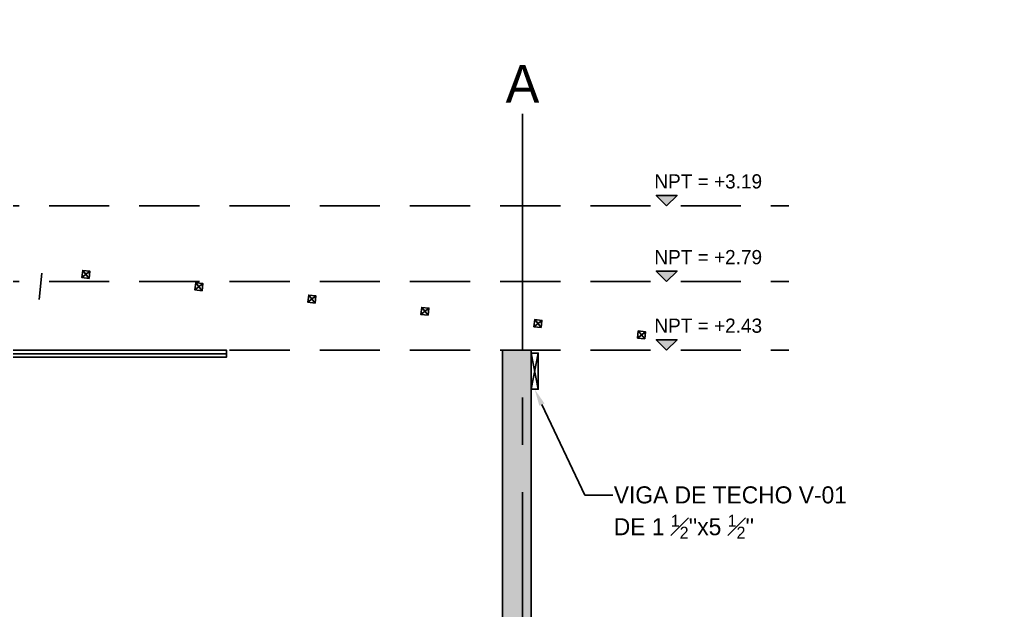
# Model space of a CAD drawing. Header units: millimetres. Extents: x 19438 to 19711, y 4351 to 4752.
# Drawn here: x 19481.28 to 19486.47, y 4505.8 to 4508.92 of the extents above; entities that cross this region are included whole.
import ezdxf
from ezdxf import colors
from ezdxf.entities.mleader import LeaderData, LeaderLine
from ezdxf.enums import TextEntityAlignment as Align
from ezdxf.math import Vec2, Vec3

# ---------------------------------------------------------------- set-up
doc = ezdxf.new("R2010")
doc.units = ezdxf.units.MM
doc.set_wipeout_variables(frame=1)
doc.linetypes.add('CENTER', pattern=[2, 1.25, -0.25, 0.25, -0.25])
doc.linetypes.add('HIDDEN2', pattern=[4.762499999999999, 3.175, -1.5875])
for name, color, linetype in [('0 @ 0.5', 7, 'Continuous'), ('ALFAJIA', 3, 'Continuous'), ('CLAVADORES', 1, 'Continuous'), ('cotas', 1, 'Continuous'), ('cotas @ 500', 1, 'Continuous'), ('EJES', 2, 'CENTER'), ('EJES @ 0.5', 2, 'CENTER'), ('NIVELES', 2, 'Continuous'), ('NIVELES @ 0.5', 2, 'Continuous'), ('PANELES PARED', 2, 'Continuous'), ('PILOTES', 2, 'Continuous'), ('PZA', 3, 'Continuous')]:
    doc.layers.add(name, color=color, linetype=linetype)
doc.styles.add('century gothic', font='GOTHIC.TTF')
doc.styles.add('century gothic smc', font='GOTHIC.TTF')
doc.styles.add('COTAS SMC', font='GOTHIC.TTF')
doc.styles.add('NOTAS', font='GOTHIC.TTF')
doc.styles.get("Standard").update_dxf_attribs({"font": 'arial.ttf'})
doc.dimstyles.new('ANOTATIVE 100 SMCONSTRUCCIONES', dxfattribs={"dimscale": 0, "dimtxt": 0.18, "dimasz": 0.15, "dimexe": 0.18, "dimexo": 0.09, "dimgap": 0.1, "dimtad": 1, "dimzin": 0, "dimdsep": 46, "dimtxsty": 'century gothic', "dimblk1": 'FLECHA1', "dimblk2": 'FLECHA1', "dimsah": 1, "dimcen": 0.18, "dimdle": 0.075, "dimclrd": 1, "dimclre": 1, "dimclrt": 2, "dimaunit": 1, "dimadec": 0, "dimazin": 0, "dimtfac": 0.7499999999999999, "dimtix": 1, "dimtmove": 2, "dimatfit": 3, "dimfxl": 0.09, "dimtvp": 1.5, "dimtfill": 1, "dimtolj": 1, "dimtzin": 0, "dimarcsym": 0})
doc.dimstyles.new('PIES SMCONSTRUCCIONES', dxfattribs={"dimscale": 0, "dimtxt": 0.18, "dimasz": 0.2, "dimexe": 0.18, "dimexo": 0, "dimgap": 0.1, "dimtad": 1, "dimdec": 0, "dimlfac": 39.3700787, "dimzin": 0, "dimdsep": 46, "dimlunit": 4, "dimtxsty": 'COTAS SMC', "dimblk1": 'FLECHA1', "dimblk2": 'FLECHA1', "dimsah": 1, "dimcen": 0.2, "dimdle": 0.075, "dimclrd": 1, "dimclre": 1, "dimclrt": 2, "dimaunit": 1, "dimadec": 0, "dimazin": 0, "dimtfac": 0.75, "dimtdec": 0, "dimtix": 1, "dimtmove": 2, "dimatfit": 3, "dimfxl": 0.09, "dimtvp": 1.5, "dimtfill": 1, "dimtolj": 1, "dimtzin": 0, "dimarcsym": 0})

# ---------------------------------------------------------------- blocks, each defined once
blk = doc.blocks.new('FLECHA1')
at = {"color": 4}
blk.add_line((-0.2461764230280465, -0.2480808452037593), (0.2480808452037602, 0.25), dxfattribs=at)
at = {"color": 1}
blk.add_line((-1, 0), (0.4961616904075186, 0), dxfattribs=at)
blk = doc.blocks.new('*D405')
at = {"layer": 'cotas', "color": 1, "lineweight": -2, "transparency": 16777216}
for p, q in [((19614.32603827352, 4625.844823780141), (19614.32603827352, 4700.844823780141)), ((19570.98360808013, 4550.844823780141), (19524.32603827352, 4550.844823780141)), ((19614.32603827352, 4548.429823780133), (19614.32603827352, 4550.844823780141)), ((19570.53385970888, 4548.429823780133), (19524.32603827352, 4548.429823780133)), ((19614.32603827352, 4473.429823780133), (19614.32603827352, 4398.429823780133))]:
    blk.add_line(p, q, dxfattribs=at)
at = {"layer": 'Defpoints', "color": 0, "transparency": 16777216}
for p in [(19614.32603827352, 4550.844823780141), (19615.98360808013, 4550.844823780141), (19615.53385970888, 4548.429823780133)]:
    blk.add_point(p, dxfattribs=at)
at = {"layer": 'cotas', "color": 1, "lineweight": -2, "transparency": 16777216, "xscale": 75, "yscale": 75, "zscale": 75}
for p, rotation in [((19614.32603827352, 4550.844823780141), 270), ((19614.32603827352, 4548.429823780133), 90)]:
    blk.add_blockref('FLECHA1', p, dxfattribs=dict(at, rotation=rotation))
at = {"layer": 'cotas', "color": 2, "transparency": 16777216, "insert": (19517.33759503763, 4549.637323780141), "char_height": 90, "attachment_point": 5, "rotation": 90, "style": 'century gothic', "bg_fill": 3, "box_fill_scale": 1.1, "bg_fill_color": 256, "bg_fill_true_color": 13158600, "bg_fill_transparency": 0}
blk.add_mtext('\\A1;2.42', dxfattribs=at)
blk = doc.blocks.new('*D460')
at = {"layer": 'cotas', "color": 1, "lineweight": -2, "transparency": 16777216}
for p, q in [((19620.01280604143, 4651.753346359425), (19620.01280604143, 4751.753346359425)), ((19620.41684630451, 4551.753346359425), (19530.01280604143, 4551.753346359425)), ((19620.01280604143, 4550.533346359425), (19620.01280604143, 4551.753346359425)), ((19620.41684630451, 4550.533346359425), (19530.01280604143, 4550.533346359425)), ((19620.01280604143, 4450.533346359425), (19620.01280604143, 4350.533346359425))]:
    blk.add_line(p, q, dxfattribs=at)
at = {"layer": 'Defpoints', "color": 0, "transparency": 16777216}
for p in [(19620.01280604143, 4551.753346359425), (19620.41684630451, 4551.753346359425), (19620.41684630451, 4550.533346359425)]:
    blk.add_point(p, dxfattribs=at)
at = {"layer": 'cotas', "color": 1, "lineweight": -2, "transparency": 16777216, "xscale": 100, "yscale": 100, "zscale": 100}
for p, rotation in [((19620.01280604143, 4551.753346359425), 270), ((19620.01280604143, 4550.533346359425), 90)]:
    blk.add_blockref('FLECHA1', p, dxfattribs=dict(at, rotation=rotation))
at = {"layer": 'cotas', "color": 2, "transparency": 16777216, "insert": (19523.88092296869, 4551.143346359429), "char_height": 90, "attachment_point": 5, "rotation": 90, "style": 'COTAS SMC', "bg_fill": 3, "box_fill_scale": 1.1, "bg_fill_color": 256, "bg_fill_true_color": 13158600, "bg_fill_transparency": 0}
blk.add_mtext("\\A1;4'", dxfattribs=at)
blk = doc.blocks.new('ejes')
at = {"color": 2, "linetype": 'Continuous'}
blk.add_wipeout([(-0.10885833912255882, 0.2751808892279074), (-0.06464980434288278, 0.29101139915608476), (-0.005711029194453245, 0.300136696395765), (0.05970395491829775, 0.2965109957521793), (0.09500801823759654, 0.28842404935014876), (0.15965652159929147, 0.2608636369091606), (0.1830838827680603, 0.24595704011170016), (0.2147777183097551, 0.22027423450675432), (0.24056337161264335, 0.1931046389480563), (0.2710496140131802, 0.1492704662609412), (0.2710496140131802, 0.1492704662609412), (0.29228597416654867, 0.10349661091159568), (0.3035963827602567, 0.06453264762232458), (0.30888575337872337, 0.031590563045716946), (0.3104933718217751, 0.0005746537607657087), (0.30919658479261525, -0.02728913207132566), (0.3091965847926153, -0.027289132071325883), (0.30027717569611284, -0.0770484549899001), (0.28805813743323505, -0.1132576829940053), (0.2790146382960884, -0.13320250965297142), (0.2587652247446024, -0.1678328491785554), (0.23815255433130994, -0.194800105660912), (0.21862924531649156, -0.2154796407223022), (0.19017272246719988, -0.2396654989023948), (0.15896394569952457, -0.2601099999731793), (0.1254178428129261, -0.27653970163673736), (0.08946861941709108, -0.28884357349388057), (0.046069088719026464, -0.2973084917295474), (0.010493371821857445, -0.29942534623915185), (-0.03664847771865216, -0.2956982711275044), (-0.06874736660458744, -0.28877099658425376), (-0.0973554240182596, -0.2793693357010323), (-0.14436554688920247, -0.2563664198253622), (-0.17090185904150568, -0.238372558443055), (-0.19217854979089546, -0.22061325773022133), (-0.2151888527146943, -0.1970804335205486), (-0.2151888527146943, -0.1970804335205486), (-0.25671125873123124, -0.13581334208541496), (-0.27162633441797895, -0.10144726227250095), (-0.27162633441797895, -0.1014472622725009), (-0.2874593248044241, -0.03441378108673088), (-0.2895066281780601, 0.0005746537607657087), (-0.28743799677751636, 0.035744237273435564), (-0.28132343942398635, 0.07016595116394753), (-0.2728826094345143, 0.09905334814152555), (-0.25831386758751196, 0.13377626051182734), (-0.23398166203419438, 0.1744480497160782), (-0.2156626263937377, 0.19768747544179777), (-0.19701991083710613, 0.21722699628226172), (-0.17515748088194505, 0.23623067615421467), (-0.1543538376347675, 0.2512246039588738), (-0.1259321932359468, 0.2677601047093707), (-0.1259321932359468, 0.2677601047093707), (-0.11819097696290187, 0.27157343305283743)], dxfattribs=at)
at = {"layer": 'EJES', "color": 3}
blk.add_attdef('EJES', text='', height=0.3, dxfattribs=at).set_placement((0.01049337175209075, -0.1740267672867049), align=Align.CENTER)
blk = doc.blocks.new('IKK')
at = {"layer": 'PANELES PARED', "color": 250}
for points in [[(19489.22747911503, 4507.096282387036), (19489.22747911503, 4507.134282387036), (19486.10127911503, 4507.134282387036), (19486.10127911503, 4507.096282387036)], [(19486.3939680039, 4504.772282387036), (19486.4319680039, 4504.772282387036), (19486.4319680039, 4507.096282387037), (19486.3939680039, 4507.096282387037)], [(19486.73865689279, 4504.772282387035), (19486.77665689279, 4504.772282387035), (19486.77665689279, 4507.096282387036), (19486.73865689279, 4507.096282387036)], [(19487.08334578168, 4504.772282387036), (19487.12134578168, 4504.772282387036), (19487.12134578168, 4507.096282387037), (19487.08334578168, 4507.096282387037)], [(19487.42803467057, 4504.772282387036), (19487.46603467058, 4504.772282387036), (19487.46603467058, 4507.096282387037), (19487.42803467057, 4507.096282387037)], [(19487.77272355946, 4504.772282387036), (19487.81072355947, 4504.772282387036), (19487.81072355947, 4507.096282387037), (19487.77272355946, 4507.096282387037)], [(19488.11741244836, 4504.77228238703), (19488.15541244836, 4504.77228238703), (19488.15541244836, 4507.09628238703), (19488.11741244836, 4507.09628238703)], [(19488.46210133725, 4504.772282387036), (19488.50010133725, 4504.772282387036), (19488.50010133725, 4507.096282387037), (19488.46210133725, 4507.096282387037)], [(19488.80679022614, 4504.772282387035), (19488.84479022614, 4504.772282387035), (19488.84479022614, 4507.096282387036), (19488.80679022614, 4507.096282387036)], [(19489.15147911503, 4504.772282387035), (19489.18947911503, 4504.772282387035), (19489.18947911503, 4507.096282387036), (19489.15147911503, 4507.096282387036)], [(19489.18947911503, 4504.772282387035), (19489.22747911503, 4504.772282387035), (19489.22747911503, 4507.096282387036), (19489.18947911503, 4507.096282387036)], [(19486.3939680039, 4506.493582387034), (19486.3939680039, 4506.531582387034), (19486.10127911503, 4506.531582387034), (19486.10127911503, 4506.493582387034)], [(19486.73865689279, 4506.493582387034), (19486.73865689279, 4506.531582387034), (19486.4319680039, 4506.531582387034), (19486.4319680039, 4506.493582387034)], [(19487.08334578168, 4506.493582387034), (19487.08334578168, 4506.531582387034), (19486.77665689279, 4506.531582387034), (19486.77665689279, 4506.493582387034)], [(19487.42803467057, 4506.493582387034), (19487.42803467057, 4506.531582387034), (19487.12134578168, 4506.531582387034), (19487.12134578168, 4506.493582387034)], [(19487.77272355946, 4506.493582387034), (19487.77272355946, 4506.531582387034), (19487.46603467058, 4506.531582387034), (19487.46603467058, 4506.493582387034)], [(19488.11741244836, 4506.493582387034), (19488.11741244836, 4506.531582387034), (19487.81072355947, 4506.531582387034), (19487.81072355947, 4506.493582387034)], [(19488.46210133725, 4506.493582387034), (19488.46210133725, 4506.531582387034), (19488.15541244836, 4506.531582387034), (19488.15541244836, 4506.493582387034)], [(19488.80679022614, 4506.493582387034), (19488.80679022614, 4506.531582387034), (19488.50010133725, 4506.531582387034), (19488.50010133725, 4506.493582387034)], [(19489.15147911503, 4506.493582387034), (19489.15147911503, 4506.531582387034), (19488.84479022614, 4506.531582387034), (19488.84479022614, 4506.493582387034)], [(19486.3939680039, 4505.890882387034), (19486.3939680039, 4505.928882387035), (19486.10127911503, 4505.928882387035), (19486.10127911503, 4505.890882387034)], [(19486.73865689279, 4505.890882387034), (19486.73865689279, 4505.928882387035), (19486.4319680039, 4505.928882387035), (19486.4319680039, 4505.890882387034)], [(19487.08334578168, 4505.890882387034), (19487.08334578168, 4505.928882387035), (19486.77665689279, 4505.928882387035), (19486.77665689279, 4505.890882387034)], [(19487.42803467057, 4505.890882387034), (19487.42803467057, 4505.928882387035), (19487.12134578168, 4505.928882387035), (19487.12134578168, 4505.890882387034)], [(19487.77272355946, 4505.890882387034), (19487.77272355946, 4505.928882387035), (19487.46603467058, 4505.928882387035), (19487.46603467058, 4505.890882387034)], [(19488.11741244836, 4505.890882387034), (19488.11741244836, 4505.928882387035), (19487.81072355947, 4505.928882387035), (19487.81072355947, 4505.890882387034)], [(19488.46210133725, 4505.890882387034), (19488.46210133725, 4505.928882387035), (19488.15541244836, 4505.928882387035), (19488.15541244836, 4505.890882387034)], [(19488.80679022614, 4505.890882387034), (19488.80679022614, 4505.928882387035), (19488.50010133725, 4505.928882387035), (19488.50010133725, 4505.890882387034)], [(19489.15147911503, 4505.890882387034), (19489.15147911503, 4505.928882387035), (19488.84479022614, 4505.928882387035), (19488.84479022614, 4505.890882387034)], [(19486.3939680039, 4505.312582387035), (19486.3939680039, 4505.350582387036), (19486.10127911503, 4505.350582387036), (19486.10127911503, 4505.312582387035)], [(19486.73865689279, 4505.312582387035), (19486.73865689279, 4505.350582387036), (19486.4319680039, 4505.350582387036), (19486.4319680039, 4505.312582387035)], [(19487.08334578168, 4505.312582387035), (19487.08334578168, 4505.350582387036), (19486.77665689279, 4505.350582387036), (19486.77665689279, 4505.312582387035)], [(19487.42803467057, 4505.312582387035), (19487.42803467057, 4505.350582387036), (19487.12134578168, 4505.350582387036), (19487.12134578168, 4505.312582387035)], [(19487.77272355946, 4505.312582387035), (19487.77272355946, 4505.350582387036), (19487.46603467058, 4505.350582387036), (19487.46603467058, 4505.312582387035)], [(19488.11741244836, 4505.312582387035), (19488.11741244836, 4505.350582387036), (19487.81072355947, 4505.350582387036), (19487.81072355947, 4505.312582387035)], [(19488.46210133725, 4505.312582387035), (19488.46210133725, 4505.350582387036), (19488.15541244836, 4505.350582387036), (19488.15541244836, 4505.312582387035)], [(19488.80679022614, 4505.312582387035), (19488.80679022614, 4505.350582387036), (19488.50010133725, 4505.350582387036), (19488.50010133725, 4505.312582387035)], [(19489.15147911503, 4505.312582387035), (19489.15147911503, 4505.350582387036), (19488.84479022614, 4505.350582387036), (19488.84479022614, 4505.312582387035)], [(19489.22747911503, 4504.734282387035), (19489.22747911503, 4504.772282387035), (19486.10127911503, 4504.772282387035), (19486.10127911503, 4504.734282387035)]]:
    blk.add_lwpolyline(points, close=True, dxfattribs=at)
blk = doc.blocks.new('CL1')
at = {"layer": 'CLAVADORES'}
for p, q in [((19443.50168427536, 4507.507030279183), (19443.53968427536, 4507.469030279183)), ((19443.50168427536, 4507.469030279183), (19443.53968427536, 4507.507030279183))]:
    blk.add_line(p, q, dxfattribs=at)
blk.add_lwpolyline([(19443.50168427536, 4507.469030279183), (19443.53968427536, 4507.469030279183), (19443.53968427536, 4507.507030279183), (19443.50168427536, 4507.507030279183)], close=True, dxfattribs=at)
blk = doc.blocks.new('IKUHG')
at = {"layer": 'PANELES PARED', "color": 250}
for points in [[(19444.53144271229, 4490.415012758019), (19447.15921116677, 4490.700788704222), (19447.15921116679, 4490.739012758018), (19444.52733434724, 4490.452790017536), (19444.53144271229, 4490.415012758019)], [(19444.53144271229, 4490.415012758019), (19447.15921116677, 4490.415012758019), (19447.15921116677, 4490.453012758019), (19444.88086050829, 4490.453012758019), (19444.53144271229, 4490.415012758019)]]:
    blk.add_lwpolyline(points, dxfattribs=at)
for points in [[(19447.12121116677, 4490.453012758019), (19447.15921116677, 4490.453012758019), (19447.15921116677, 4490.700788704222), (19447.12121116677, 4490.696656115623)], [(19446.72121116677, 4490.453012758019), (19446.75921116677, 4490.453012758019), (19446.75921116677, 4490.657287771601), (19446.72121116677, 4490.653155183002)], [(19446.32121116677, 4490.453012758019), (19446.35921116677, 4490.453012758019), (19446.35921116677, 4490.613786838981), (19446.32121116677, 4490.609654250382)], [(19445.52121116677, 4490.453012758019), (19445.55921116677, 4490.453012758019), (19445.55921116677, 4490.526784973739), (19445.52121116677, 4490.522652385141)], [(19445.92121116677, 4490.453012758019), (19445.95921116677, 4490.453012758019), (19445.95921116677, 4490.570285906359), (19445.92121116677, 4490.566153317761)]]:
    blk.add_lwpolyline(points, close=True, dxfattribs=at)
blk = doc.blocks.new('nivel elevacion')
blk.add_hatch(color=250).paths.add_polyline_path([(-0.1092553982493882, 0.1102459082790119), (6.308664524112828e-08, 2.481101546436548e-09), (0.109255524422224, 0.1102459082790119)])
blk.add_lwpolyline([(6.308664524112828e-08, 2.481101546436548e-09), (0.109255524422224, 0.1102459082790119), (-0.1092553982493882, 0.1102459082790119)], close=True)
blk.add_lwpolyline([(0.109255524422224, 0.1102459082790119), (-0.1092553982493882, 0.1102459082790119)])
at = {"style": 'NOTAS'}
blk.add_attdef('ELEVATION', (-0.1298240430099741, 0.1830828825018216), '', height=0.15, dxfattribs=at)
blk = doc.blocks.new('*U570')
at = {"layer": 'cotas @ 500'}
dim = blk.add_linear_dim(base=(19614.32603827352, 4550.844823780141), p1=(19615.53385970888, 4548.429823780133), p2=(19615.98360808013, 4550.844823780141), angle=90, dimstyle='ANOTATIVE 100 SMCONSTRUCCIONES', override={"dimscale": 500, "dimtix": 1, "dimtofl": 1, "dimtmove": 1, "dimatfit": 1}, dxfattribs=at)
dim.commit()
dim.dimension.update_dxf_attribs({"geometry": '*D405', "text_midpoint": (19517.33759503763, 4549.637323780141)})
blk = doc.blocks.new('*U572')
at = {"layer": 'cotas @ 500'}
dim = blk.add_linear_dim(base=(19620.01280604143, 4551.753346359425), p1=(19620.41684630451, 4550.533346359425), p2=(19620.41684630451, 4551.753346359425), angle=90, dimstyle='PIES SMCONSTRUCCIONES', override={"dimscale": 500, "dimtix": 1, "dimtofl": 1, "dimtmove": 2, "dimatfit": 3}, dxfattribs=at)
dim.commit()
dim.dimension.update_dxf_attribs({"geometry": '*D460', "text_midpoint": (19523.88092296869, 4551.143346359429)})

msp = doc.modelspace()

# ---------------------------------------------------------------- linework, layer by layer
at = {"layer": 'ALFAJIA'}
msp.add_lwpolyline([(19476.32138305271, 4507.988722299033), (19476.23169955016, 4508.089006242769), (19476.23710529365, 4508.138713163184), (19484.57566906949, 4507.231874910434), (19484.570263326, 4507.182167990018), (19484.46111914688, 4507.103507020252), (19476.32138305271, 4507.988722299033)], dxfattribs=at)
at = {"layer": 'PZA', "color": 8}
msp.add_line((19482.3675690694, 4507.153282387036), (19484.0256690694, 4507.153282387036), dxfattribs=at)
msp.add_lwpolyline([(19484.0256690694, 4507.153282387036), (19484.0256690694, 4507.134282387035), (19482.3675690694, 4507.134282387035), (19482.3675690694, 4507.172282387036), (19484.0056690694, 4507.172282387036), (19484.0256690694, 4507.153282387036)], dxfattribs=at)

# ---------------------------------------------------------------- block references
at = {"xscale": -1}
msp.add_blockref('IKUHG', (38928.00868023618, 16.75726962902354), dxfattribs=at)
at = {"layer": 'PILOTES'}
msp.add_blockref('IKK', (-5.251810045629099, -9.094947017729282e-13), dxfattribs=at)

# ---------------------------------------------------------------- next in the draw order: wipeouts: each hides what was drawn before it
msp.add_wipeout([(19483.8256690694, 4504.626282387036), (19483.9756690694, 4504.626282387036), (19483.9756690694, 4507.172613697789), (19483.8256690694, 4507.172613697789)]).dxf.layer = 'PILOTES'

# ---------------------------------------------------------------- next in the draw order: block references
at = {"layer": 'cotas'}
msp.add_blockref('*U570', (0, 0), dxfattribs=at)

# ---------------------------------------------------------------- next in the draw order: block references
msp.add_blockref('*U572', (0, 0), dxfattribs=at)

# ---------------------------------------------------------------- next in the draw order: hatches: boundary and pattern name
at = {"layer": 'PILOTES'}
h = msp.add_hatch(dxfattribs=at)
h.set_pattern_fill('MADERA_03', color=250, scale=0.1, angle=90, pattern_type=2)
h.set_pattern_definition([(90, (-0.07800000000000001, 0.071), (-0.1, 6.123233995736766e-18), [0.02, -0.08000000000000002]), (98.9726, (-0.024, 0.072), (-0.09999976255887162, 0.6000000029380077), [0.0192354, -1.9043029]), (95.7105, (-0.03, 0.071), (-0.09999855072004049, 0.9000000173776339), [0.0200998, -0.9848876]), (74.5779, (-0.05999999999999999, 0.071), (0.2999987338816816, 1.099999951944653), [0.0300832, -2.9782377]), (83.6599, (-0.09300000000000001, 0.073), (-2.042994813469642e-07, 0.1000000316037863), [0.0181108, -0.8874276000000001]), (75.06859999999999, (-0.03599999999999999, 0.07600000000000001), (0.09999983693957824, 0.3999999991583222), [0.0155242, -1.5368932]), (78.6901, (-0.094, 0.04100000000000001), (-3.706626041320403e-08, 0.1000000291508389), [0.0407922, -0.4691097]), (95.7105, (-0.01499999999999999, 0.072), (-0.09999855072004049, 0.9000000173776339), [0.0100499, -0.9949375]), (90, (-0.05699999999999999, 0.071), (-0.1, 6.123233995736766e-18), [0.01, -0.09000000000000001]), (90, (-0.06899999999999999, 0.05100000000000001), (-0.1, 6.123233995736766e-18), [0.03, -0.06999999999999999]), (101.3099, (-0.084, 0.071), (-0.09999974360460265, 0.3999999771650165), [0.010198, -0.4997039]), (92.72629999999998, (-0.04699999999999999, 0.061), (-0.09999960177272002, 2.000000029497347), [0.0210238, -2.0813558]), (82.4054, (-0.044, 0.066), (0.09999936835514887, 0.7999999857986069), [0.0151327, -1.4981417]), (90, (-0.005999999999999997, 0.061), (-0.1, 6.123233995736766e-18), [0.02, -0.08000000000000002]), (88.8309, (-0.000999999999999997, 0.051), (-7.680172567440766e-08, 0.1000000183239688), [0.0490102, -4.85201]), (90, (-0.07600000000000001, 0.05100000000000001), (-0.1, 6.123233995736766e-18), [0.01, -0.09000000000000001]), (90, (-0.084, 0.06100000000000001), (-0.1, 6.123233995736766e-18), [0.01, -0.09000000000000001]), (90, (-0.09300000000000001, 0.01600000000000001), (-0.1, 6.123233995736766e-18), [0.015, -0.085]), (80.5377, (-0.098, 0.04300000000000001), (-3.876031972270231e-08, 0.1000000077218422), [0.0304138, -0.5778624]), (90, (-0.098, 0.01100000000000001), (-0.1, 6.123233995736766e-18), [0.02, -0.08000000000000002]), (90, (-0.008, 4.898587196589413e-19), (-0.1, 6.123233995736766e-18), [0.011, -0.08900000000000001]), (90, (-0.013, 0.051), (-0.1, 6.123233995736766e-18), [0.01, -0.09000000000000001]), (90, (-0.016, 9.797174393178825e-19), (-0.1, 6.123233995736766e-18), [0.021, -0.07900000000000001]), (95.44029999999997, (-0.022, 0.051), (-0.09999947835699524, 0.9999999701151341), [0.021095, -2.0884072]), (90, (-0.03, 0.052), (-0.1, 6.123233995736766e-18), [0.019, -0.08100000000000002]), (90, (-0.032, 1.959434878635765e-18), (-0.1, 6.123233995736766e-18), [0.011, -0.08900000000000001]), (88.8309, (-0.048, 0.012), (-7.680172567440766e-08, 0.1000000183239688), [0.0490102, -4.85201]), (90, (-0.057, 0.021), (-0.1, 6.123233995736766e-18), [0.01, -0.09000000000000001]), (90, (-0.06, 0.011), (-0.1, 6.123233995736766e-18), [0.01, -0.09000000000000001]), (90, (-0.06, 0.05100000000000001), (-0.1, 6.123233995736766e-18), [0.02, -0.08000000000000002]), (90, (-0.062, 0.031), (-0.1, 6.123233995736766e-18), [0.01, -0.09000000000000001]), (90, (-0.074, 0.01100000000000001), (-0.1, 6.123233995736766e-18), [0.02, -0.08000000000000002]), (109.6538, (-0.032, 0.03800000000000001), (-0.3999994574699741, 1.100000025212212), [0.0148661, -1.4717406]), (101.3099, (-0.06, 0.021), (-0.09999974360460265, 0.3999999771650165), [0.010198, -0.4997039]), (101.3099, (-0.055, 0.061), (-0.09999974360460265, 0.3999999771650165), [0.010198, -0.4997039]), (95.7105, (-0.09300000000000001, 0.03100000000000001), (-0.09999855072004049, 0.9000000173776339), [0.0100499, -0.9949375]), (79.6952, (-0.1, 6.123233995736766e-18), (0.09999946966513529, 0.5999999976977848), [0.0111803, -1.1068535]), (78.6901, (-0.008, 0.011), (-3.706626041320403e-08, 0.1000000291508389), [0.010198, -0.4997039]), (180, (-0.005999999999999999, 0.021), (-1.224646799147353e-17, -0.1), [0, -0.1]), (76.60759999999999, (-0.062, 3.796405077356795e-18), (0.3999969532982657, 1.700000022496904), [0.021587, -2.1371154]), (101.3099, (-0.07600000000000001, 0.06100000000000001), (-0.09999974360460265, 0.3999999771650165), [0.010198, -0.4997039]), (100.3048, (-0.013, 0.061), (-0.09999960443407867, 0.4999999788030774), [0.0111803, -1.1068535]), (78.6901, (-0.057, 0.031), (-3.706626041320403e-08, 0.1000000291508389), [0.010198, -0.4997039]), (78.6901, (-0.062, 0.04100000000000001), (-3.706626041320403e-08, 0.1000000291508389), [0.010198, -0.4997039]), (71.5651, (-0.052, 3.184081677783119e-18), (-1.168348327634624e-07, 0.09999997912357957), [0.0126491, -0.3035786]), (75.96379999999999, (-0.08600000000000001, 0.01100000000000001), (-1.243729386945888e-07, 0.09999996057291488), [0.0412311, -0.3710794000000001]), (73.3008, (-0.09300000000000001, 0.03100000000000001), (0.1999993732048211, 0.6999999957667206), [0.03132090000000001, -1.0127095]), (90, (-0.098, 0.03100000000000001), (-0.1, 6.123233995736766e-18), [0.012, -0.08800000000000001]), (75.96379999999999, (-0.016, 0.021), (-1.243729386945888e-07, 0.09999996057291488), [0.0412311, -0.3710794000000001]), (75.96379999999999, (-0.023, 0.011), (-1.243729386945888e-07, 0.09999996057291488), [0.0412311, -0.3710794000000001]), (75.96379999999999, (-0.032, 0.011), (-1.243729386945888e-07, 0.09999996057291488), [0.0412311, -0.3710794000000001]), (79.6952, (-0.07600000000000001, 4.653657836759943e-18), (0.09999946966513529, 0.5999999976977848), [0.0111803, -1.1068535]), (75.96379999999999, (-0.074, 0.031), (-1.243729386945888e-07, 0.09999996057291488), [0.0206155, -0.391695]), (79.6952, (-0.044, 2.694222958124177e-18), (0.09999946966513529, 0.5999999976977848), [0.0111803, -1.1068535]), (87.6141, (-0.037, 0.052), (-1.226411205938579e-07, 0.09999999459242465), [0.0240208, -2.3780615]), (79.6952, (-0.05500000000000001, 0.041), (0.09999946966513529, 0.5999999976977848), [0.0111803, -1.1068535]), (102.5288, (-0.05300000000000001, 0.052), (-0.09999993037340323, 0.4000000478474653), [0.0092195, -0.9127349000000001]), (79.5626, (-0.03900000000000001, 2.388061258337339e-18), (0.199998534352326, 1.099999968247005), [0.0386394, -3.8252955]), (81.86989999999999, (-0.032, 0.03800000000000001), (2.417549617774219e-08, 0.09999994609208256), [0.0141421, -0.6929646000000002]), (94.76359999999998, (-0.042, 0.011), (-0.09999914496165047, 1.099999994977377), [0.0240832, -1.1800762]), (90, (-0.044, 0.035), (-0.1, 6.123233995736766e-18), [0.031, -0.06899999999999999]), (74.7449, (-0.08900000000000001, 5.449678256205722e-18), (0.0999998321443786, 0.3999999712141191), [0.0114018, -1.1287736]), (80.5377, (-0.005999999999999999, 0.021), (-3.876031972270231e-08, 0.1000000077218422), [0.0304138, -0.5778624]), (70.0169, (-0.027, 1.653273178848927e-18), (0.099999932439881, 0.2999999880404485), [0.0117047, -1.1587652]), (90, (-0.08600000000000001, 0.08100000000000002), (-0.1, 6.123233995736766e-18), [0.005000000000000001, -0.095]), (90, (-0.042, 0.08100000000000002), (-0.1, 6.123233995736766e-18), [0.01, -0.09000000000000001]), (101.3099, (-0.005999999999999995, 0.08100000000000002), (-0.09999974360460265, 0.3999999771650165), [0.010198, -0.4997039]), (90, (-0.016, 0.082), (-0.1, 6.123233995736766e-18), [0.018, -0.082]), (73.3008, (-0.06899999999999999, 0.08100000000000002), (0.1999993732048211, 0.6999999957667206), [0.0104403, -1.0335901]), (78.0207, (-0.04799999999999999, 0.082), (0.4001097708031776, 1.89999996112556), [0.0184007, -3.3550644]), (180, (-0.005999999999999995, 0.08100000000000002), (-1.224646799147353e-17, -0.1), [0, -0.1]), (90, (-0.007999999999999995, 0.09100000000000001), (-0.1, 6.123233995736766e-18), [0.009, -0.09100000000000001]), (90, (-0.027, 0.09100000000000001), (-0.1, 6.123233995736766e-18), [0.009, -0.09100000000000001]), (90, (-0.03199999999999999, 0.09100000000000001), (-0.1, 6.123233995736766e-18), [0.009, -0.09100000000000001]), (66.03760000000001, (-0.066, 0.09100000000000001), (0.2999986651716453, 0.7000000027430652), [0.0098489, -0.9750361999999999]), (78.5163, (-0.07800000000000001, 0.09100000000000001), (0.1000155470606957, 0.4999999983868797), [0.0091838, -6.5215525]), (71.5651, (-0.042, 0.09100000000000001), (-1.168348327634624e-07, 0.09999997912357957), [0.009486799999999998, -0.3067408]), (77.47120000000001, (-0.09100000000000001, 0.09100000000000001), (0.09999996030448935, 0.5000000320409097), [0.0092195, -0.9127349000000001])])
h.paths.add_polyline_path([(19483.8256690694, 4504.626282387036), (19483.9756690694, 4504.626282387036), (19483.9756690694, 4507.172613697789), (19483.8256690694, 4507.172613697789)])

# ---------------------------------------------------------------- next in the draw order: linework, layer by layer
at = {"layer": 'ALFAJIA'}
msp.add_line((19481.37929008105, 4507.43866311673), (19481.39442616283, 4507.577842493895), dxfattribs=at)
at = {"layer": 'EJES', "color": 1}
msp.add_line((19483.9306690694, 4508.421448522464), (19483.9306690694, 4504.126282387032), dxfattribs=at)
at = {"layer": 'NIVELES', "color": 1, "linetype": 'HIDDEN2', "ltscale": 0.1}
for p, q in [((19473.33571914061, 4507.934282387057), (19485.33571914061, 4507.934282387057)), ((19473.33571914061, 4507.534282387035), (19485.33571914061, 4507.534282387035)), ((19473.33571914061, 4507.172282387035), (19485.33571914061, 4507.172282387035))]:
    msp.add_line(p, q, dxfattribs=at)
at = {"layer": 'PILOTES'}
for p, q in [((19483.9756690694, 4507.15630084805), (19484.01366906939, 4506.965800848049)), ((19483.9756690694, 4506.965800848049), (19484.01366906939, 4507.15630084805))]:
    msp.add_line(p, q, dxfattribs=at)
for points in [[(19483.8256690694, 4504.626282387036), (19483.9756690694, 4504.626282387036), (19483.9756690694, 4507.172613697789), (19483.8256690694, 4507.172613697789)], [(19483.9756690694, 4507.15630084805), (19483.9756690694, 4506.965800848049), (19484.01366906939, 4506.965800848049), (19484.01366906939, 4507.15630084805)]]:
    msp.add_lwpolyline(points, close=True, dxfattribs=at)
at = {"layer": 'PZA', "color": 8}
msp.add_line((19482.3675690694, 4507.153282387038), (19480.8494690694, 4507.153282387038), dxfattribs=at)
msp.add_lwpolyline([(19480.8494690694, 4507.134282387035), (19482.3675690694, 4507.134282387035), (19482.3675690694, 4507.172282387042), (19480.8494690694, 4507.172282387042)], close=True, dxfattribs=at)

# ---------------------------------------------------------------- next in the draw order: block references
at = {"xscale": -1, "rotation": 353.7933425471799}
for p in [(38323.85061934953, -2075.628956362085), (38324.44710239452, -2075.69382528398), (38325.04358543952, -2075.758694205941), (38325.64006848451, -2075.823563127766), (38326.23655152951, -2075.888432049728), (38326.78305846086, -2075.947865952674)]:
    msp.add_blockref('CL1', p, dxfattribs=at)
at = {"layer": 'NIVELES @ 0.5'}
ref = msp.add_blockref('nivel elevacion', (19484.69165361306, 4507.934282387057), dxfattribs=dict(at, xscale=0.5, yscale=0.5, zscale=0.5))
ref.add_attrib('ELEVATION', 'NPT = +3.19', (19484.62674159156, 4508.025823828307), dxfattribs={"layer": '0', "color": 0, "height": 0.075, "style": 'century gothic smc'})
ref = msp.add_blockref('nivel elevacion', (19484.69165361306, 4507.534282387035), dxfattribs=dict(at, xscale=0.5, yscale=0.5, zscale=0.5))
ref.add_attrib('ELEVATION', 'NPT = +2.79', (19484.62674159156, 4507.625823828285), dxfattribs={"layer": '0', "color": 0, "height": 0.075, "style": 'century gothic smc'})
ref = msp.add_blockref('nivel elevacion', (19484.69165361306, 4507.172282387035), dxfattribs=dict(at, xscale=0.5, yscale=0.5, zscale=0.5))
ref.add_attrib('ELEVATION', 'NPT = +2.43', (19484.62674159156, 4507.263823828285), dxfattribs={"layer": '0', "color": 0, "height": 0.075, "style": 'century gothic smc'})

# ---------------------------------------------------------------- next in the draw order: leaders
at = {"layer": '0 @ 0.5'}
ml = msp.add_multileader_mtext('Standard', dxfattribs=at)
ml.set_content("\\A1;VIGA DE TECHO V-01\\PDE 1 {\\H0.7x;\\S1#2;}''x5 {\\H0.7x;\\S1#2;}''", color=2, style='century gothic')
ml.set_leader_properties(color=1)
ml.build(insert=Vec2(0, 0))
ml.multileader.update_dxf_attribs({"dogleg_length": 0.09, "arrow_head_size": 0.09, "scale": 0.5})
ctx = ml.context
ctx.base_point, ctx.scale, ctx.char_height, ctx.arrow_head_size, ctx.landing_gap_size, ctx.plane_origin = Vec3(19484.40760617096, 4506.406698563972), 0.5, 0.09, 0.09, 0.005, Vec3(19484.18985769412, 4505.854729330056)
notes = []
notes.append((ctx, [(0, (1, 1, 0), (19484.26044495642, 4506.406698563972), (1, 0), 0.1471612145451218, [(0, [(19483.9946690694, 4506.965800848049)], 0, [])])]))
ctx.mtext.insert, ctx.mtext.flow_direction = Vec3(19484.41260617096, 4506.452830447045), 5
for ctx, leaders in notes:
    for number, flags, end, landing, length, lines in leaders:
        leader = LeaderData()
        leader.index, (leader.has_last_leader_line, leader.has_dogleg_vector, leader.attachment_direction) = number, flags
        leader.last_leader_point, leader.dogleg_vector, leader.dogleg_length = Vec3(end), Vec3(landing), length
        for number, points, colour, breaks in lines:
            line = LeaderLine()
            line.index, line.vertices, line.color, line.breaks = number, Vec3.list(points), colors.encode_raw_color(colour), breaks
            leader.lines.append(line)
        ctx.leaders.append(leader)

# ---------------------------------------------------------------- next in the draw order: block references
at = {"layer": 'EJES @ 0.5'}
ref = msp.add_blockref('ejes', (19483.92542238348, 4508.571161195584), dxfattribs=dict(at, xscale=0.5000000000009095, yscale=0.5000000000009095, zscale=0.5000000000009095))
ref.add_attrib('EJES', 'A', dxfattribs={"layer": 'EJES', "color": 3, "height": 0.2, "style": 'century gothic'}).set_placement((19483.93066906942, 4508.47819467393), align=Align.CENTER)

doc.saveas('drawing.dxf')
